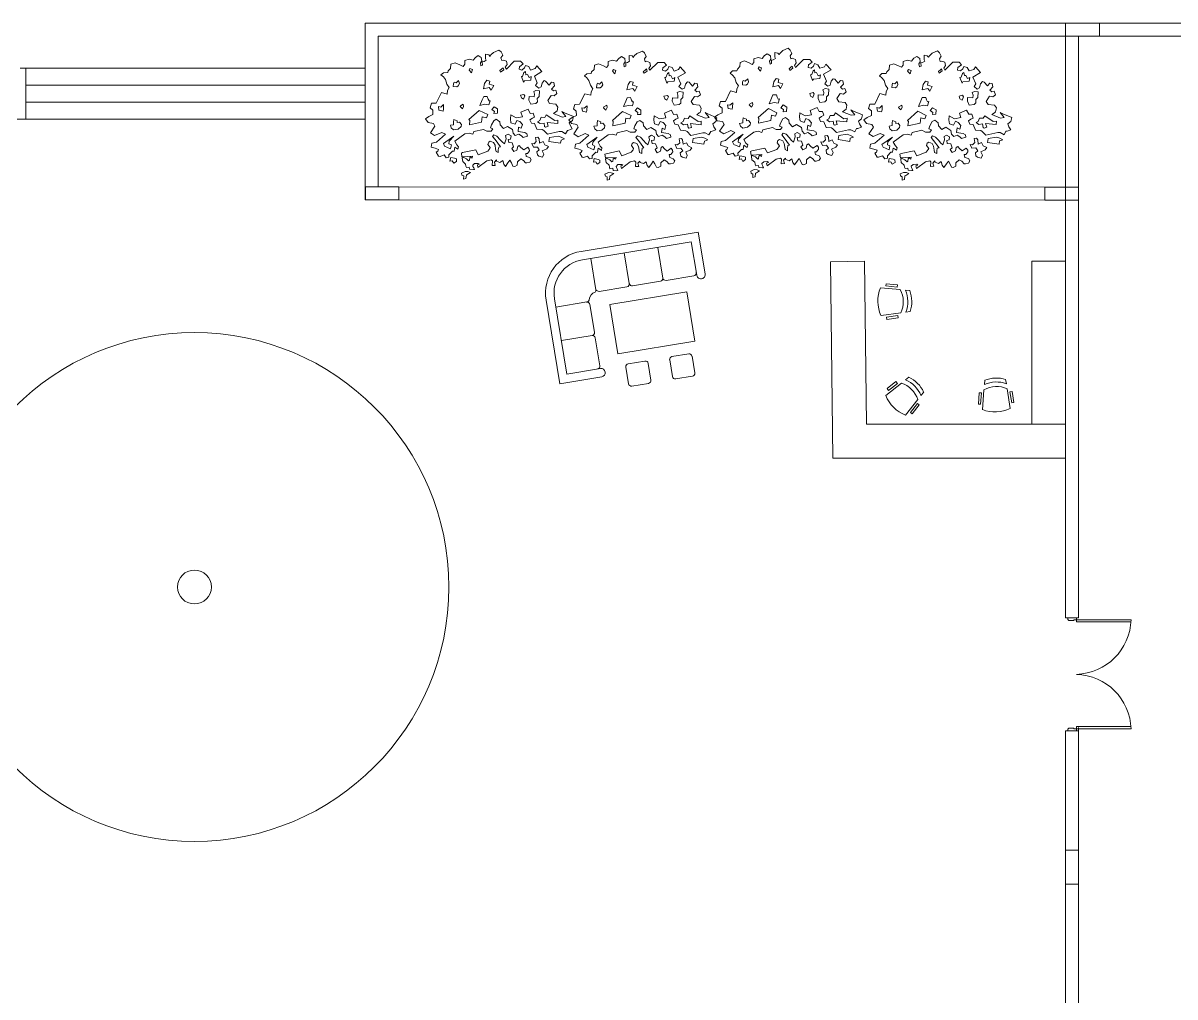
# Model space of a CAD drawing. Header units: inches. Extents: x 2 to 186, y 1 to 125.
# Drawn here: x 85.01 to 105.38, y 107.68 to 124.91 of the extents above; entities that cross this region are included whole.
import ezdxf

# ---------------------------------------------------------------- set-up
doc = ezdxf.new("R2010")
doc.units = ezdxf.units.IN
doc.header["$MEASUREMENT"] = 0
for name, color, linetype, lineweight in [('M_BRUSHES', 104, 'Continuous', 5), ('M_COL', 250, 'Continuous', 20), ('M_ELEV 2', 251, 'Continuous', 15), ('M_WALLS', 251, 'Continuous', 15)]:
    doc.layers.add(name, color=color, linetype=linetype, lineweight=lineweight)
doc.layers.add('M_FURNITURE', color=250, linetype='Continuous', lineweight=5, transparency=0.1)

msp = doc.modelspace()

# ---------------------------------------------------------------- linework, layer by layer
msp.add_line((91.058, 122.012), (91.058, 121.782))
at = {"layer": 'M_BRUSHES'}
for points in [[(92.633, 122.644), (92.603, 122.645), (92.54, 122.58), (92.54, 122.537), (92.493, 122.529), (92.455, 122.578), (92.385, 122.554), (92.36, 122.556), (92.318, 122.628), (92.346, 122.645), (92.359, 122.678), (92.3, 122.699), (92.23, 122.718), (92.242, 122.788), (92.319, 122.806), (92.481, 122.946), (92.415, 122.978), (92.289, 122.92), (92.214, 122.97), (92.293, 123.086), (92.266, 123.137), (92.172, 123.152), (92.125, 123.218), (92.185, 123.258), (92.259, 123.294), (92.258, 123.374), (92.208, 123.415), (92.232, 123.492), (92.317, 123.494), (92.41, 123.681), (92.512, 123.654), (92.519, 123.717), (92.548, 123.77), (92.507, 123.831), (92.482, 123.912), (92.443, 123.961), (92.401, 123.997), (92.443, 124.034), (92.522, 124.035), (92.529, 124.067), (92.571, 124.11), (92.577, 124.185), (92.652, 124.21), (92.737, 124.175), (92.791, 124.146), (92.822, 124.183), (92.823, 124.249), (92.899, 124.274), (92.968, 124.256), (93.009, 124.305), (93.059, 124.337), (93.113, 124.303), (93.123, 124.244), (93.099, 124.209), (93.107, 124.156), (93.136, 124.167), (93.132, 124.227), (93.162, 124.232), (93.201, 124.256), (93.191, 124.28), (93.19, 124.359), (93.246, 124.35), (93.269, 124.323), (93.283, 124.35), (93.331, 124.394), (93.427, 124.435), (93.464, 124.404), (93.493, 124.342), (93.462, 124.299), (93.477, 124.248), (93.5, 124.257), (93.559, 124.236), (93.569, 124.177), (93.539, 124.129), (93.557, 124.096), (93.698, 124.235), (93.809, 124.235), (93.853, 124.188), (93.788, 124.14), (93.783, 124.096), (93.834, 124.081), (93.877, 124.118), (93.893, 124.163), (93.952, 124.143), (93.987, 124.081), (94.068, 124.107), (94.097, 124.154), (94.187, 124.053), (94.054, 123.975), (94.104, 123.856), (94.074, 123.808), (94.131, 123.762), (94.172, 123.781), (94.19, 123.851), (94.226, 123.894), (94.252, 123.886), (94.312, 123.816), (94.353, 123.866), (94.396, 123.861), (94.406, 123.802), (94.354, 123.744), (94.389, 123.713), (94.43, 123.725), (94.453, 123.663), (94.404, 123.623), (94.348, 123.633), (94.289, 123.544), (94.323, 123.488), (94.435, 123.476), (94.468, 123.427), (94.454, 123.357), (94.433, 123.341), (94.389, 123.31), (94.543, 123.249), (94.609, 123.26), (94.536, 123.345), (94.583, 123.323), (94.744, 123.257), (94.725, 123.188), (94.67, 123.147), (94.691, 123.096), (94.724, 123.041), (94.662, 123.018), (94.637, 123.014), (94.605, 122.954), (94.537, 122.991), (94.494, 122.991), (94.284, 122.944), (94.218, 123.012), (94.218, 123.012), (94.192, 123.027), (94.099, 123.035), (94.058, 123.133), (94.001, 123.142), (93.974, 123.199), (94.018, 123.23), (94.057, 123.249), (94.033, 123.318), (93.979, 123.315), (93.943, 123.389), (93.816, 123.337), (93.842, 123.256), (93.729, 123.237), (93.635, 123.29), (93.628, 123.215), (93.639, 123.149), (93.711, 123.124), (93.742, 123.191), (93.795, 123.169), (93.841, 123.116), (93.821, 123.051), (93.774, 123.073), (93.764, 122.993), (93.882, 122.976), (93.922, 122.951), (93.929, 122.91), (93.854, 122.886), (93.825, 122.917), (93.777, 122.946), (93.714, 122.923), (93.676, 122.966), (93.665, 123.031), (93.577, 123.085), (93.504, 123.048), (93.445, 123.112), (93.441, 123.165), (93.379, 123.21), (93.335, 123.185), (93.292, 123.11), (93.275, 123.059), (93.321, 123.042), (93.291, 123), (93.212, 123), (93.152, 123.032), (92.98, 122.992), (92.964, 122.946), (92.899, 122.966), (92.822, 122.953), (92.646, 122.823), (92.682, 122.756), (92.711, 122.724), (92.701, 122.679), (92.666, 122.704), (92.646, 122.718), (92.633, 122.644)], [(95.17, 122.625), (95.139, 122.626), (95.076, 122.561), (95.077, 122.518), (95.03, 122.51), (94.991, 122.559), (94.922, 122.535), (94.897, 122.537), (94.855, 122.609), (94.883, 122.626), (94.896, 122.659), (94.837, 122.68), (94.767, 122.699), (94.779, 122.769), (94.856, 122.788), (95.018, 122.927), (94.952, 122.959), (94.826, 122.902), (94.751, 122.951), (94.83, 123.068), (94.803, 123.118), (94.709, 123.133), (94.661, 123.199), (94.721, 123.239), (94.796, 123.275), (94.795, 123.355), (94.745, 123.396), (94.769, 123.473), (94.854, 123.475), (94.947, 123.662), (95.049, 123.635), (95.056, 123.698), (95.085, 123.751), (95.044, 123.812), (95.019, 123.893), (94.98, 123.942), (94.937, 123.978), (94.98, 124.015), (95.059, 124.017), (95.066, 124.048), (95.108, 124.091), (95.114, 124.166), (95.189, 124.191), (95.274, 124.156), (95.328, 124.127), (95.359, 124.164), (95.36, 124.23), (95.436, 124.255), (95.505, 124.237), (95.546, 124.286), (95.596, 124.318), (95.65, 124.284), (95.66, 124.225), (95.635, 124.19), (95.644, 124.137), (95.673, 124.148), (95.669, 124.208), (95.699, 124.213), (95.738, 124.238), (95.728, 124.261), (95.727, 124.34), (95.783, 124.331), (95.806, 124.304), (95.82, 124.331), (95.868, 124.375), (95.964, 124.416), (96.001, 124.385), (96.03, 124.323), (95.999, 124.281), (96.014, 124.229), (96.037, 124.238), (96.096, 124.217), (96.106, 124.158), (96.076, 124.11), (96.094, 124.077), (96.235, 124.216), (96.346, 124.216), (96.39, 124.169), (96.325, 124.121), (96.32, 124.077), (96.371, 124.062), (96.414, 124.099), (96.43, 124.144), (96.489, 124.124), (96.524, 124.062), (96.605, 124.088), (96.633, 124.135), (96.724, 124.034), (96.591, 123.956), (96.641, 123.837), (96.611, 123.789), (96.668, 123.744), (96.708, 123.762), (96.727, 123.832), (96.763, 123.875), (96.789, 123.867), (96.849, 123.797), (96.89, 123.847), (96.933, 123.842), (96.943, 123.783), (96.891, 123.725), (96.926, 123.695), (96.967, 123.706), (96.99, 123.644), (96.941, 123.604), (96.885, 123.614), (96.826, 123.525), (96.86, 123.469), (96.972, 123.458), (97.005, 123.408), (96.991, 123.338), (96.97, 123.322), (96.926, 123.291), (97.08, 123.23), (97.146, 123.241), (97.073, 123.327), (97.12, 123.304), (97.281, 123.238), (97.262, 123.169), (97.207, 123.129), (97.228, 123.077), (97.261, 123.022), (97.198, 122.999), (97.174, 122.995), (97.141, 122.935), (97.074, 122.972), (97.031, 122.972), (96.821, 122.925), (96.755, 122.993), (96.755, 122.993), (96.729, 123.008), (96.636, 123.016), (96.595, 123.114), (96.538, 123.123), (96.511, 123.18), (96.555, 123.211), (96.594, 123.23), (96.57, 123.299), (96.516, 123.296), (96.48, 123.37), (96.353, 123.318), (96.379, 123.237), (96.265, 123.219), (96.172, 123.271), (96.165, 123.196), (96.176, 123.13), (96.248, 123.105), (96.279, 123.172), (96.332, 123.15), (96.378, 123.097), (96.358, 123.032), (96.311, 123.054), (96.301, 122.974), (96.419, 122.957), (96.459, 122.932), (96.466, 122.891), (96.391, 122.867), (96.362, 122.898), (96.313, 122.927), (96.251, 122.904), (96.212, 122.947), (96.202, 123.012), (96.114, 123.066), (96.041, 123.029), (95.981, 123.093), (95.978, 123.146), (95.916, 123.191), (95.872, 123.166), (95.829, 123.092), (95.812, 123.04), (95.858, 123.024), (95.828, 122.981), (95.749, 122.981), (95.689, 123.013), (95.517, 122.973), (95.501, 122.927), (95.436, 122.947), (95.359, 122.934), (95.183, 122.804), (95.219, 122.737), (95.248, 122.705), (95.238, 122.66), (95.203, 122.685), (95.183, 122.7), (95.17, 122.625)], [(97.747, 122.675), (97.717, 122.676), (97.654, 122.611), (97.655, 122.568), (97.607, 122.56), (97.569, 122.609), (97.499, 122.585), (97.475, 122.587), (97.433, 122.659), (97.46, 122.676), (97.473, 122.709), (97.415, 122.73), (97.344, 122.749), (97.357, 122.819), (97.434, 122.837), (97.596, 122.977), (97.529, 123.009), (97.403, 122.951), (97.329, 123.001), (97.407, 123.117), (97.38, 123.168), (97.286, 123.183), (97.239, 123.249), (97.299, 123.289), (97.373, 123.325), (97.372, 123.405), (97.322, 123.446), (97.347, 123.523), (97.432, 123.525), (97.524, 123.712), (97.626, 123.685), (97.634, 123.748), (97.662, 123.801), (97.621, 123.862), (97.596, 123.943), (97.557, 123.992), (97.515, 124.028), (97.558, 124.065), (97.636, 124.066), (97.644, 124.098), (97.685, 124.141), (97.692, 124.216), (97.767, 124.241), (97.852, 124.206), (97.905, 124.177), (97.937, 124.214), (97.937, 124.28), (98.013, 124.305), (98.083, 124.287), (98.123, 124.336), (98.173, 124.368), (98.228, 124.334), (98.237, 124.275), (98.213, 124.24), (98.222, 124.187), (98.25, 124.198), (98.246, 124.258), (98.277, 124.263), (98.315, 124.287), (98.305, 124.311), (98.305, 124.39), (98.36, 124.381), (98.384, 124.354), (98.398, 124.381), (98.446, 124.425), (98.542, 124.466), (98.578, 124.435), (98.607, 124.373), (98.577, 124.33), (98.591, 124.279), (98.615, 124.288), (98.673, 124.267), (98.683, 124.208), (98.654, 124.16), (98.671, 124.127), (98.813, 124.266), (98.923, 124.266), (98.967, 124.219), (98.902, 124.171), (98.897, 124.127), (98.948, 124.112), (98.991, 124.149), (99.008, 124.194), (99.066, 124.174), (99.101, 124.112), (99.182, 124.138), (99.211, 124.185), (99.301, 124.084), (99.169, 124.006), (99.218, 123.887), (99.189, 123.839), (99.245, 123.793), (99.286, 123.812), (99.304, 123.882), (99.34, 123.925), (99.366, 123.917), (99.427, 123.847), (99.467, 123.897), (99.511, 123.892), (99.521, 123.833), (99.469, 123.775), (99.504, 123.744), (99.545, 123.756), (99.567, 123.694), (99.519, 123.654), (99.462, 123.664), (99.404, 123.575), (99.437, 123.519), (99.549, 123.507), (99.582, 123.458), (99.569, 123.388), (99.547, 123.372), (99.504, 123.341), (99.658, 123.28), (99.724, 123.291), (99.651, 123.376), (99.697, 123.354), (99.858, 123.288), (99.839, 123.219), (99.785, 123.179), (99.806, 123.127), (99.839, 123.072), (99.776, 123.049), (99.752, 123.045), (99.719, 122.985), (99.651, 123.022), (99.609, 123.022), (99.399, 122.975), (99.332, 123.043), (99.332, 123.043), (99.306, 123.058), (99.213, 123.066), (99.172, 123.164), (99.115, 123.173), (99.088, 123.23), (99.132, 123.261), (99.172, 123.28), (99.148, 123.349), (99.093, 123.346), (99.057, 123.42), (98.93, 123.368), (98.956, 123.287), (98.843, 123.269), (98.749, 123.321), (98.743, 123.246), (98.753, 123.18), (98.825, 123.155), (98.857, 123.222), (98.909, 123.2), (98.955, 123.147), (98.935, 123.082), (98.889, 123.104), (98.878, 123.024), (98.996, 123.007), (99.037, 122.982), (99.043, 122.941), (98.968, 122.917), (98.939, 122.948), (98.891, 122.977), (98.828, 122.954), (98.79, 122.997), (98.779, 123.062), (98.691, 123.116), (98.618, 123.079), (98.559, 123.143), (98.555, 123.196), (98.494, 123.241), (98.449, 123.216), (98.406, 123.142), (98.39, 123.09), (98.435, 123.073), (98.406, 123.031), (98.327, 123.031), (98.266, 123.063), (98.094, 123.023), (98.078, 122.977), (98.013, 122.997), (97.937, 122.984), (97.76, 122.854), (97.796, 122.787), (97.826, 122.755), (97.815, 122.71), (97.78, 122.735), (97.76, 122.75), (97.747, 122.675)], [(100.389, 122.627), (100.359, 122.628), (100.296, 122.562), (100.297, 122.52), (100.249, 122.512), (100.211, 122.561), (100.141, 122.537), (100.117, 122.539), (100.075, 122.611), (100.102, 122.628), (100.115, 122.661), (100.057, 122.682), (99.986, 122.701), (99.998, 122.77), (100.075, 122.789), (100.238, 122.929), (100.171, 122.96), (100.045, 122.903), (99.971, 122.952), (100.049, 123.069), (100.022, 123.12), (99.928, 123.135), (99.881, 123.201), (99.941, 123.241), (100.015, 123.277), (100.014, 123.357), (99.964, 123.398), (99.989, 123.475), (100.073, 123.477), (100.166, 123.664), (100.268, 123.637), (100.276, 123.7), (100.304, 123.753), (100.263, 123.814), (100.238, 123.895), (100.199, 123.944), (100.157, 123.98), (100.199, 124.017), (100.278, 124.018), (100.286, 124.05), (100.327, 124.093), (100.334, 124.168), (100.409, 124.193), (100.493, 124.158), (100.547, 124.129), (100.578, 124.166), (100.579, 124.232), (100.655, 124.257), (100.725, 124.239), (100.765, 124.288), (100.815, 124.32), (100.869, 124.286), (100.879, 124.227), (100.855, 124.192), (100.864, 124.139), (100.892, 124.15), (100.888, 124.21), (100.919, 124.215), (100.957, 124.239), (100.947, 124.263), (100.947, 124.342), (101.002, 124.333), (101.025, 124.306), (101.04, 124.333), (101.087, 124.377), (101.184, 124.418), (101.22, 124.387), (101.249, 124.325), (101.218, 124.282), (101.233, 124.231), (101.257, 124.24), (101.315, 124.219), (101.325, 124.159), (101.295, 124.112), (101.313, 124.078), (101.455, 124.218), (101.565, 124.218), (101.609, 124.171), (101.544, 124.123), (101.539, 124.079), (101.59, 124.064), (101.633, 124.101), (101.65, 124.146), (101.708, 124.126), (101.743, 124.064), (101.824, 124.09), (101.853, 124.137), (101.943, 124.035), (101.811, 123.957), (101.86, 123.839), (101.831, 123.791), (101.887, 123.745), (101.928, 123.764), (101.946, 123.834), (101.982, 123.876), (102.008, 123.869), (102.069, 123.799), (102.109, 123.849), (102.153, 123.844), (102.162, 123.784), (102.111, 123.727), (102.146, 123.696), (102.186, 123.708), (102.209, 123.645), (102.161, 123.606), (102.104, 123.616), (102.046, 123.527), (102.079, 123.471), (102.191, 123.459), (102.224, 123.41), (102.211, 123.34), (102.189, 123.324), (102.146, 123.293), (102.3, 123.232), (102.365, 123.243), (102.293, 123.328), (102.339, 123.306), (102.5, 123.24), (102.481, 123.171), (102.427, 123.13), (102.448, 123.079), (102.481, 123.024), (102.418, 123.001), (102.393, 122.997), (102.361, 122.937), (102.293, 122.974), (102.251, 122.974), (102.04, 122.927), (101.974, 122.995), (101.974, 122.995), (101.948, 123.01), (101.855, 123.018), (101.814, 123.115), (101.757, 123.125), (101.73, 123.182), (101.774, 123.213), (101.814, 123.232), (101.79, 123.301), (101.735, 123.298), (101.699, 123.372), (101.572, 123.32), (101.598, 123.239), (101.485, 123.22), (101.391, 123.273), (101.385, 123.198), (101.395, 123.132), (101.467, 123.107), (101.499, 123.174), (101.551, 123.152), (101.597, 123.099), (101.577, 123.034), (101.53, 123.056), (101.52, 122.975), (101.638, 122.959), (101.679, 122.934), (101.685, 122.892), (101.61, 122.869), (101.581, 122.9), (101.533, 122.929), (101.47, 122.906), (101.432, 122.949), (101.421, 123.014), (101.333, 123.068), (101.26, 123.031), (101.201, 123.095), (101.197, 123.148), (101.136, 123.193), (101.091, 123.168), (101.048, 123.093), (101.032, 123.042), (101.077, 123.025), (101.048, 122.983), (100.969, 122.983), (100.908, 123.015), (100.736, 122.974), (100.72, 122.929), (100.655, 122.949), (100.578, 122.936), (100.402, 122.806), (100.438, 122.739), (100.467, 122.707), (100.457, 122.662), (100.422, 122.687), (100.402, 122.701), (100.389, 122.627)], [(92.959, 124.088), (92.914, 124.109), (92.898, 124.078), (92.941, 124.03)], [(93.48, 124.104), (93.498, 124.121), (93.511, 124.082), (93.455, 124.044), (93.443, 124.07)], [(95.496, 124.07), (95.45, 124.09), (95.435, 124.059), (95.477, 124.011)], [(96.017, 124.085), (96.035, 124.102), (96.048, 124.063), (95.992, 124.025), (95.98, 124.052)], [(98.073, 124.119), (98.028, 124.14), (98.012, 124.109), (98.055, 124.061)], [(98.594, 124.135), (98.612, 124.152), (98.626, 124.113), (98.569, 124.075), (98.558, 124.101)], [(98.982, 124.067), (99.007, 124.085), (99.016, 124.03), (99.044, 124.035), (99.074, 123.977), (99.113, 123.997), (99.102, 123.933), (98.992, 123.922), (98.975, 123.898), (98.938, 123.996), (98.959, 124)], [(100.715, 124.071), (100.67, 124.092), (100.654, 124.061), (100.697, 124.012)], [(101.236, 124.087), (101.254, 124.104), (101.268, 124.065), (101.211, 124.027), (101.2, 124.053)], [(92.727, 123.841), (92.711, 123.894), (92.67, 123.852), (92.632, 123.867), (92.623, 123.838), (92.617, 123.788), (92.681, 123.784), (92.706, 123.802)], [(93.173, 123.844), (93.213, 123.9), (93.264, 123.887), (93.253, 123.829), (93.333, 123.808), (93.291, 123.724), (93.255, 123.774), (93.154, 123.75)], [(93.868, 124.036), (93.893, 124.054), (93.902, 123.999), (93.929, 124.004), (93.96, 123.946), (93.998, 123.966), (93.988, 123.902), (93.878, 123.89), (93.861, 123.867), (93.824, 123.965), (93.844, 123.969)], [(95.71, 123.825), (95.75, 123.881), (95.801, 123.868), (95.79, 123.811), (95.87, 123.789), (95.828, 123.705), (95.792, 123.755), (95.691, 123.731)], [(96.405, 124.017), (96.43, 124.035), (96.439, 123.98), (96.466, 123.985), (96.497, 123.927), (96.535, 123.947), (96.525, 123.883), (96.415, 123.872), (96.398, 123.848), (96.361, 123.946), (96.381, 123.95)], [(97.842, 123.872), (97.826, 123.925), (97.784, 123.883), (97.747, 123.898), (97.737, 123.869), (97.732, 123.819), (97.795, 123.815), (97.82, 123.833)], [(98.288, 123.875), (98.328, 123.931), (98.379, 123.918), (98.367, 123.861), (98.447, 123.839), (98.405, 123.755), (98.369, 123.805), (98.268, 123.781)], [(100.93, 123.827), (100.969, 123.883), (101.02, 123.87), (101.009, 123.812), (101.089, 123.791), (101.047, 123.707), (101.011, 123.757), (100.91, 123.733)], [(101.624, 124.018), (101.649, 124.037), (101.658, 123.982), (101.685, 123.987), (101.716, 123.929), (101.754, 123.949), (101.744, 123.885), (101.634, 123.873), (101.617, 123.85), (101.58, 123.948), (101.6, 123.952)], [(93.955, 123.547), (93.959, 123.61), (94.051, 123.605), (94.056, 123.654), (94.042, 123.701), (94.08, 123.721), (94.145, 123.711), (94.14, 123.612), (94.104, 123.578), (94.107, 123.516), (94.077, 123.49), (93.988, 123.476)], [(95.264, 123.822), (95.248, 123.875), (95.206, 123.833), (95.169, 123.848), (95.16, 123.819), (95.154, 123.769), (95.218, 123.765), (95.243, 123.783)], [(96.492, 123.528), (96.496, 123.592), (96.588, 123.586), (96.593, 123.636), (96.579, 123.682), (96.617, 123.702), (96.682, 123.692), (96.677, 123.593), (96.641, 123.56), (96.644, 123.497), (96.613, 123.471), (96.525, 123.457)], [(98.937, 123.619), (98.923, 123.666), (98.983, 123.682), (99.001, 123.658), (98.976, 123.598)], [(99.07, 123.578), (99.073, 123.642), (99.165, 123.636), (99.171, 123.685), (99.156, 123.732), (99.195, 123.752), (99.259, 123.742), (99.255, 123.643), (99.218, 123.609), (99.222, 123.547), (99.191, 123.521), (99.103, 123.507)], [(100.483, 123.824), (100.468, 123.877), (100.426, 123.835), (100.388, 123.85), (100.379, 123.821), (100.374, 123.771), (100.437, 123.767), (100.462, 123.785)], [(101.712, 123.53), (101.715, 123.593), (101.807, 123.588), (101.813, 123.637), (101.798, 123.684), (101.837, 123.704), (101.901, 123.694), (101.896, 123.595), (101.86, 123.561), (101.863, 123.499), (101.833, 123.473), (101.744, 123.459)], [(92.744, 123.448), (92.739, 123.434), (92.781, 123.392), (92.802, 123.437), (92.795, 123.478)], [(93.131, 123.551), (93.156, 123.611), (93.218, 123.614), (93.233, 123.568), (93.252, 123.536), (93.273, 123.539), (93.25, 123.466), (93.178, 123.475), (93.091, 123.454)], [(93.823, 123.588), (93.808, 123.635), (93.868, 123.651), (93.887, 123.626), (93.862, 123.566)], [(95.668, 123.532), (95.693, 123.592), (95.755, 123.595), (95.77, 123.549), (95.789, 123.517), (95.809, 123.52), (95.787, 123.447), (95.715, 123.456), (95.628, 123.435)], [(96.36, 123.569), (96.345, 123.616), (96.405, 123.633), (96.423, 123.608), (96.398, 123.548)], [(97.48, 123.403), (97.47, 123.464), (97.513, 123.457), (97.561, 123.5), (97.56, 123.423), (97.552, 123.387)], [(97.858, 123.479), (97.854, 123.465), (97.895, 123.423), (97.916, 123.468), (97.909, 123.509)], [(98.245, 123.582), (98.27, 123.642), (98.333, 123.645), (98.347, 123.599), (98.366, 123.567), (98.387, 123.57), (98.364, 123.497), (98.293, 123.506), (98.206, 123.485)], [(100.887, 123.534), (100.912, 123.594), (100.975, 123.597), (100.989, 123.551), (101.008, 123.519), (101.029, 123.522), (101.006, 123.449), (100.935, 123.458), (100.847, 123.437)], [(101.579, 123.571), (101.565, 123.618), (101.625, 123.634), (101.643, 123.609), (101.618, 123.549)], [(92.365, 123.372), (92.355, 123.433), (92.398, 123.426), (92.447, 123.469), (92.446, 123.392), (92.438, 123.356)], [(93.204, 123.235), (93.229, 123.295), (93.077, 123.368), (92.895, 123.208), (92.912, 123.19), (92.904, 123.112), (93.119, 123.158), (93.132, 123.251)], [(93.4, 123.316), (93.401, 123.393), (93.339, 123.432), (93.298, 123.383), (93.346, 123.349), (93.338, 123.313)], [(94.147, 123.187), (94.172, 123.247), (94.236, 123.244), (94.263, 123.29), (94.414, 123.187), (94.468, 123.196), (94.465, 123.133), (94.279, 123.153), (94.297, 123.086), (94.25, 123.072), (94.234, 123.083), (94.224, 123.144), (94.156, 123.133), (94.109, 123.167)], [(94.902, 123.353), (94.892, 123.414), (94.935, 123.408), (94.984, 123.45), (94.983, 123.373), (94.975, 123.337)], [(95.281, 123.429), (95.276, 123.415), (95.318, 123.373), (95.338, 123.418), (95.332, 123.459)], [(95.741, 123.216), (95.766, 123.276), (95.614, 123.349), (95.432, 123.189), (95.449, 123.171), (95.441, 123.093), (95.656, 123.139), (95.668, 123.232)], [(95.937, 123.297), (95.938, 123.374), (95.876, 123.413), (95.835, 123.364), (95.883, 123.33), (95.875, 123.294)], [(96.684, 123.169), (96.709, 123.229), (96.773, 123.225), (96.8, 123.271), (96.951, 123.169), (97.005, 123.177), (97.002, 123.114), (96.816, 123.134), (96.834, 123.067), (96.787, 123.053), (96.771, 123.064), (96.761, 123.125), (96.693, 123.114), (96.646, 123.148)], [(98.318, 123.266), (98.343, 123.326), (98.192, 123.399), (98.009, 123.239), (98.026, 123.221), (98.018, 123.143), (98.233, 123.189), (98.246, 123.282)], [(98.514, 123.347), (98.516, 123.424), (98.453, 123.463), (98.413, 123.414), (98.46, 123.38), (98.452, 123.344)], [(99.262, 123.219), (99.287, 123.279), (99.35, 123.275), (99.377, 123.321), (99.528, 123.218), (99.583, 123.227), (99.579, 123.164), (99.393, 123.184), (99.411, 123.117), (99.364, 123.103), (99.349, 123.114), (99.339, 123.175), (99.271, 123.164), (99.223, 123.198)], [(100.122, 123.355), (100.112, 123.416), (100.155, 123.409), (100.203, 123.452), (100.202, 123.375), (100.194, 123.339)], [(100.5, 123.431), (100.495, 123.417), (100.537, 123.375), (100.558, 123.42), (100.551, 123.461)], [(100.96, 123.218), (100.985, 123.278), (100.834, 123.351), (100.651, 123.191), (100.668, 123.173), (100.66, 123.094), (100.875, 123.141), (100.888, 123.234)], [(101.156, 123.299), (101.158, 123.376), (101.095, 123.415), (101.055, 123.366), (101.102, 123.332), (101.094, 123.296)], [(101.904, 123.17), (101.929, 123.23), (101.992, 123.227), (102.019, 123.273), (102.17, 123.17), (102.225, 123.179), (102.221, 123.116), (102.035, 123.136), (102.053, 123.069), (102.006, 123.055), (101.991, 123.066), (101.98, 123.127), (101.912, 123.116), (101.865, 123.15)], [(92.688, 123.153), (92.728, 123.159), (92.764, 123.116), (92.756, 123.08), (92.707, 123.037), (92.625, 123.024), (92.584, 123.059), (92.57, 123.105), (92.624, 123.114), (92.624, 123.156), (92.63, 123.206), (92.69, 123.181)], [(95.225, 123.134), (95.265, 123.141), (95.3, 123.097), (95.292, 123.061), (95.244, 123.018), (95.162, 123.005), (95.121, 123.04), (95.107, 123.087), (95.161, 123.095), (95.161, 123.137), (95.167, 123.187), (95.227, 123.162)], [(97.802, 123.184), (97.843, 123.191), (97.878, 123.147), (97.87, 123.111), (97.821, 123.068), (97.739, 123.055), (97.699, 123.09), (97.684, 123.136), (97.739, 123.145), (97.739, 123.187), (97.744, 123.237), (97.804, 123.212)], [(100.444, 123.136), (100.485, 123.142), (100.52, 123.099), (100.512, 123.063), (100.463, 123.02), (100.381, 123.007), (100.341, 123.042), (100.326, 123.088), (100.38, 123.097), (100.381, 123.139), (100.386, 123.189), (100.446, 123.164)], [(92.465, 122.735), (92.443, 122.78), (92.629, 122.913), (92.547, 122.825), (92.542, 122.775), (92.587, 122.755), (92.57, 122.689)], [(93.06, 122.43), (92.994, 122.426), (92.963, 122.396), (92.967, 122.372), (92.982, 122.35), (92.993, 122.322), (92.975, 122.319), (92.907, 122.325), (92.901, 122.362), (92.853, 122.354), (92.842, 122.382), (92.836, 122.418), (92.786, 122.464), (92.776, 122.524), (92.793, 122.539), (92.851, 122.512), (92.888, 122.475), (92.905, 122.484), (92.91, 122.527), (92.926, 122.543), (92.953, 122.522), (92.961, 122.555), (92.772, 122.544), (92.761, 122.61), (92.784, 122.62), (93.016, 122.668), (93.06, 122.583), (93.228, 122.647), (93.263, 122.691), (93.272, 122.71), (93.232, 122.765), (93.245, 122.803), (93.272, 122.82), (93.331, 122.8), (93.358, 122.749), (93.368, 122.683), (93.375, 122.642), (93.415, 122.623), (93.414, 122.667), (93.423, 122.717), (93.454, 122.722), (93.358, 122.853), (93.313, 122.906), (93.338, 122.935), (93.391, 122.913), (93.45, 122.849), (93.481, 122.812), (93.524, 122.776), (93.552, 122.866), (93.543, 122.92), (93.587, 122.945), (93.641, 122.917), (93.632, 122.861), (93.59, 122.854), (93.599, 122.8), (93.661, 122.793), (93.685, 122.723), (93.654, 122.694), (93.687, 122.638), (93.744, 122.666), (93.758, 122.728), (93.786, 122.745), (93.816, 122.708), (93.866, 122.667), (93.937, 122.715), (93.961, 122.683), (93.966, 122.653), (93.93, 122.605), (93.9, 122.605), (93.909, 122.553), (93.974, 122.532), (93.998, 122.493), (93.974, 122.453), (93.921, 122.438), (93.897, 122.44), (93.859, 122.483), (93.812, 122.512), (93.753, 122.459), (93.751, 122.398), (93.707, 122.373), (93.674, 122.379), (93.646, 122.442), (93.62, 122.486), (93.586, 122.438), (93.541, 122.375), (93.511, 122.413), (93.494, 122.478), (93.444, 122.445), (93.385, 122.466), (93.382, 122.49), (93.345, 122.453), (93.361, 122.395), (93.306, 122.392), (93.311, 122.472), (93.29, 122.493), (93.213, 122.474), (93.055, 122.356), (93.047, 122.403), (93.081, 122.415)], [(94.138, 122.865), (94.116, 122.891), (94.075, 122.885), (94.086, 122.814), (94.049, 122.776), (94.005, 122.782), (94.035, 122.714), (94.107, 122.719), (94.14, 122.67), (94.097, 122.632), (94.106, 122.579), (94.134, 122.558), (94.198, 122.539), (94.221, 122.591), (94.192, 122.653), (94.272, 122.685), (94.301, 122.726), (94.236, 122.758), (94.208, 122.815), (94.145, 122.787)], [(94.471, 122.913), (94.323, 122.889), (94.311, 122.819), (94.516, 122.786), (94.525, 122.843), (94.583, 122.865), (94.529, 122.892)], [(95.001, 122.716), (94.98, 122.761), (95.166, 122.894), (95.084, 122.806), (95.079, 122.756), (95.124, 122.736), (95.107, 122.67)], [(95.597, 122.412), (95.531, 122.407), (95.5, 122.377), (95.504, 122.354), (95.519, 122.331), (95.53, 122.303), (95.512, 122.3), (95.444, 122.306), (95.438, 122.343), (95.39, 122.335), (95.379, 122.363), (95.373, 122.399), (95.323, 122.446), (95.313, 122.505), (95.329, 122.52), (95.388, 122.493), (95.425, 122.456), (95.442, 122.465), (95.447, 122.509), (95.463, 122.524), (95.49, 122.503), (95.497, 122.536), (95.309, 122.525), (95.298, 122.591), (95.32, 122.601), (95.553, 122.649), (95.597, 122.564), (95.765, 122.629), (95.8, 122.672), (95.808, 122.691), (95.769, 122.746), (95.782, 122.784), (95.809, 122.801), (95.868, 122.781), (95.895, 122.73), (95.905, 122.664), (95.912, 122.623), (95.952, 122.604), (95.951, 122.648), (95.96, 122.698), (95.99, 122.703), (95.895, 122.834), (95.85, 122.887), (95.875, 122.916), (95.928, 122.894), (95.987, 122.831), (96.018, 122.793), (96.061, 122.757), (96.088, 122.847), (96.08, 122.901), (96.124, 122.926), (96.178, 122.898), (96.169, 122.842), (96.127, 122.835), (96.136, 122.781), (96.198, 122.774), (96.222, 122.704), (96.191, 122.675), (96.224, 122.619), (96.281, 122.647), (96.295, 122.71), (96.322, 122.727), (96.353, 122.689), (96.403, 122.648), (96.474, 122.696), (96.498, 122.664), (96.503, 122.635), (96.467, 122.586), (96.437, 122.586), (96.446, 122.534), (96.51, 122.513), (96.535, 122.474), (96.511, 122.434), (96.458, 122.419), (96.434, 122.421), (96.396, 122.464), (96.349, 122.493), (96.29, 122.44), (96.288, 122.379), (96.243, 122.354), (96.211, 122.36), (96.183, 122.423), (96.157, 122.467), (96.123, 122.419), (96.078, 122.357), (96.048, 122.394), (96.031, 122.459), (95.981, 122.426), (95.922, 122.447), (95.919, 122.471), (95.882, 122.435), (95.898, 122.376), (95.843, 122.373), (95.848, 122.453), (95.826, 122.474), (95.749, 122.455), (95.592, 122.337), (95.584, 122.384), (95.618, 122.396)], [(96.675, 122.846), (96.653, 122.872), (96.612, 122.866), (96.623, 122.795), (96.586, 122.757), (96.542, 122.763), (96.572, 122.695), (96.644, 122.7), (96.677, 122.651), (96.634, 122.614), (96.643, 122.56), (96.67, 122.539), (96.735, 122.52), (96.758, 122.572), (96.729, 122.634), (96.809, 122.666), (96.838, 122.707), (96.773, 122.739), (96.745, 122.796), (96.682, 122.768)], [(97.008, 122.894), (96.86, 122.87), (96.848, 122.801), (97.053, 122.767), (97.062, 122.824), (97.12, 122.846), (97.066, 122.873)], [(97.579, 122.766), (97.557, 122.811), (97.744, 122.944), (97.662, 122.856), (97.656, 122.806), (97.701, 122.786), (97.684, 122.72)], [(98.174, 122.462), (98.109, 122.457), (98.077, 122.427), (98.081, 122.403), (98.096, 122.381), (98.107, 122.353), (98.09, 122.35), (98.021, 122.356), (98.015, 122.393), (97.968, 122.385), (97.957, 122.413), (97.951, 122.449), (97.9, 122.495), (97.891, 122.555), (97.907, 122.57), (97.966, 122.543), (98.003, 122.506), (98.019, 122.515), (98.024, 122.559), (98.04, 122.574), (98.068, 122.553), (98.075, 122.586), (97.886, 122.575), (97.876, 122.641), (97.898, 122.651), (98.13, 122.699), (98.174, 122.614), (98.342, 122.678), (98.378, 122.722), (98.386, 122.741), (98.347, 122.796), (98.359, 122.834), (98.386, 122.851), (98.445, 122.831), (98.472, 122.78), (98.483, 122.714), (98.49, 122.673), (98.529, 122.654), (98.528, 122.698), (98.538, 122.748), (98.568, 122.753), (98.473, 122.884), (98.427, 122.937), (98.453, 122.966), (98.505, 122.944), (98.565, 122.88), (98.596, 122.843), (98.638, 122.807), (98.666, 122.897), (98.657, 122.951), (98.702, 122.976), (98.755, 122.948), (98.747, 122.892), (98.704, 122.885), (98.713, 122.831), (98.776, 122.824), (98.8, 122.754), (98.768, 122.725), (98.801, 122.669), (98.858, 122.697), (98.873, 122.76), (98.9, 122.777), (98.93, 122.739), (98.98, 122.698), (99.052, 122.746), (99.076, 122.714), (99.08, 122.684), (99.045, 122.636), (99.015, 122.636), (99.023, 122.584), (99.088, 122.563), (99.112, 122.524), (99.088, 122.484), (99.036, 122.469), (99.011, 122.471), (98.973, 122.514), (98.926, 122.543), (98.867, 122.49), (98.866, 122.429), (98.821, 122.404), (98.789, 122.41), (98.761, 122.473), (98.735, 122.517), (98.7, 122.469), (98.655, 122.406), (98.625, 122.444), (98.608, 122.509), (98.558, 122.476), (98.5, 122.497), (98.496, 122.521), (98.459, 122.484), (98.475, 122.426), (98.421, 122.423), (98.425, 122.503), (98.404, 122.524), (98.327, 122.505), (98.169, 122.387), (98.161, 122.434), (98.196, 122.446)], [(99.253, 122.896), (99.23, 122.922), (99.189, 122.916), (99.201, 122.845), (99.163, 122.807), (99.12, 122.813), (99.15, 122.745), (99.221, 122.75), (99.255, 122.701), (99.212, 122.663), (99.221, 122.61), (99.248, 122.589), (99.312, 122.57), (99.335, 122.622), (99.306, 122.684), (99.386, 122.716), (99.416, 122.757), (99.35, 122.789), (99.322, 122.846), (99.259, 122.818)], [(99.585, 122.944), (99.438, 122.92), (99.425, 122.85), (99.63, 122.817), (99.639, 122.874), (99.697, 122.896), (99.644, 122.923)], [(100.221, 122.718), (100.199, 122.763), (100.386, 122.896), (100.304, 122.808), (100.298, 122.758), (100.343, 122.738), (100.326, 122.672)], [(100.816, 122.413), (100.75, 122.409), (100.719, 122.379), (100.723, 122.355), (100.738, 122.333), (100.749, 122.305), (100.732, 122.302), (100.663, 122.308), (100.657, 122.345), (100.609, 122.337), (100.599, 122.365), (100.593, 122.401), (100.542, 122.447), (100.533, 122.507), (100.549, 122.522), (100.607, 122.495), (100.645, 122.458), (100.661, 122.467), (100.666, 122.51), (100.682, 122.526), (100.71, 122.505), (100.717, 122.537), (100.528, 122.527), (100.517, 122.593), (100.54, 122.603), (100.772, 122.651), (100.816, 122.566), (100.984, 122.63), (101.019, 122.674), (101.028, 122.693), (100.989, 122.748), (101.001, 122.786), (101.028, 122.803), (101.087, 122.783), (101.114, 122.732), (101.125, 122.666), (101.132, 122.624), (101.171, 122.606), (101.17, 122.65), (101.179, 122.7), (101.21, 122.705), (101.114, 122.836), (101.069, 122.889), (101.095, 122.918), (101.147, 122.895), (101.207, 122.832), (101.238, 122.795), (101.28, 122.759), (101.308, 122.849), (101.299, 122.903), (101.344, 122.928), (101.397, 122.9), (101.389, 122.844), (101.346, 122.837), (101.355, 122.783), (101.418, 122.776), (101.442, 122.706), (101.41, 122.677), (101.443, 122.621), (101.5, 122.649), (101.514, 122.711), (101.542, 122.728), (101.572, 122.691), (101.622, 122.65), (101.693, 122.698), (101.717, 122.666), (101.722, 122.636), (101.687, 122.588), (101.656, 122.588), (101.665, 122.535), (101.73, 122.515), (101.754, 122.476), (101.73, 122.436), (101.678, 122.421), (101.653, 122.423), (101.615, 122.466), (101.568, 122.494), (101.509, 122.442), (101.508, 122.381), (101.463, 122.355), (101.431, 122.362), (101.403, 122.425), (101.377, 122.469), (101.342, 122.421), (101.297, 122.358), (101.267, 122.396), (101.25, 122.461), (101.2, 122.428), (101.142, 122.449), (101.138, 122.473), (101.101, 122.436), (101.117, 122.378), (101.062, 122.375), (101.067, 122.455), (101.046, 122.476), (100.969, 122.457), (100.811, 122.339), (100.803, 122.386), (100.837, 122.398)], [(101.894, 122.848), (101.872, 122.874), (101.831, 122.868), (101.843, 122.797), (101.805, 122.759), (101.762, 122.765), (101.791, 122.697), (101.863, 122.702), (101.896, 122.653), (101.854, 122.615), (101.862, 122.562), (101.89, 122.541), (101.954, 122.522), (101.977, 122.574), (101.948, 122.636), (102.028, 122.668), (102.058, 122.709), (101.992, 122.741), (101.964, 122.798), (101.901, 122.77)], [(102.227, 122.896), (102.08, 122.872), (102.067, 122.802), (102.272, 122.769), (102.281, 122.826), (102.339, 122.848), (102.286, 122.875)], [(92.643, 122.52), (92.573, 122.533), (92.56, 122.47), (92.601, 122.477), (92.626, 122.432), (92.676, 122.465), (92.675, 122.508)], [(95.18, 122.501), (95.11, 122.515), (95.097, 122.451), (95.138, 122.458), (95.163, 122.413), (95.213, 122.446), (95.212, 122.489)], [(97.757, 122.551), (97.687, 122.564), (97.674, 122.501), (97.715, 122.508), (97.741, 122.463), (97.79, 122.496), (97.789, 122.539)], [(100.399, 122.503), (100.329, 122.516), (100.316, 122.453), (100.357, 122.46), (100.382, 122.415), (100.432, 122.448), (100.431, 122.49)], [(92.877, 122.284), (92.828, 122.288), (92.765, 122.259), (92.771, 122.224), (92.803, 122.21), (92.802, 122.15), (92.842, 122.162), (92.85, 122.224), (92.867, 122.233), (92.923, 122.267)], [(95.414, 122.265), (95.365, 122.269), (95.302, 122.24), (95.308, 122.205), (95.34, 122.191), (95.338, 122.131), (95.379, 122.143), (95.387, 122.205), (95.404, 122.214), (95.459, 122.249)], [(97.992, 122.315), (97.942, 122.319), (97.879, 122.29), (97.885, 122.255), (97.917, 122.241), (97.916, 122.181), (97.957, 122.193), (97.964, 122.255), (97.981, 122.264), (98.037, 122.298)], [(100.633, 122.267), (100.584, 122.271), (100.521, 122.242), (100.527, 122.207), (100.559, 122.193), (100.558, 122.133), (100.598, 122.145), (100.606, 122.207), (100.623, 122.216), (100.679, 122.25)]]:
    msp.add_lwpolyline(points, close=True, dxfattribs=at)
at = {"layer": 'M_COL'}
for points in [[(103.449, 124.681), (103.449, 124.911), (104.049, 124.911), (104.049, 124.681)], [(91.058, 121.782), (91.058, 122.012), (91.658, 122.012), (91.658, 121.782)], [(103.079, 121.781), (103.079, 122.011), (103.679, 122.011), (103.679, 121.781)], [(103.679, 109.681), (103.449, 109.681), (103.449, 110.281), (103.679, 110.281)]]:
    msp.add_lwpolyline(points, close=True, dxfattribs=at)
at = {"layer": 'M_ELEV 2'}
for p, q in [((91.058, 124.912), (103.449, 124.911)), ((91.058, 124.912), (91.058, 122.012)), ((91.288, 124.682), (103.449, 124.681)), ((91.288, 124.682), (91.288, 122.012)), ((84.958, 124.112), (91.058, 124.112)), ((85.058, 124.112), (85.058, 123.212)), ((85.058, 123.812), (91.058, 123.812)), ((85.058, 123.512), (91.058, 123.512)), ((80.258, 123.212), (85.058, 123.212)), ((85.058, 123.212), (91.058, 123.212))]:
    msp.add_line(p, q, dxfattribs=at)
at = {"layer": 'M_FURNITURE'}
for p, q in [((94.879, 120.873), (96.951, 121.214)), ((94.903, 120.725), (96.827, 121.042)), ((96.925, 120.45), (96.827, 121.042)), ((97.073, 120.474), (96.951, 121.214)), ((95.732, 120.304), (95.643, 120.847)), ((95.732, 120.304), (95.643, 120.847)), ((96.324, 120.401), (96.235, 120.944)), ((95.142, 120.195), (95.051, 120.749)), ((99.293, 120.691), (99.893, 120.697)), ((102.849, 120.697), (102.849, 117.815)), ((102.849, 120.697), (103.449, 120.697)), ((103.449, 120.697), (103.449, 117.815)), ((96.382, 120.36), (96.875, 120.441)), ((95.198, 120.165), (95.691, 120.247)), ((95.79, 120.263), (96.283, 120.344)), ((100.524, 120.197), (100.173, 120.229)), ((100.274, 120.3), (100.27, 120.261)), ((100.27, 120.261), (100.469, 120.242)), ((100.473, 120.282), (100.274, 120.3)), ((100.469, 120.242), (100.473, 120.282)), ((94.504, 118.531), (94.26, 120.011)), ((94.628, 118.703), (94.408, 120.035)), ((96.75, 120.158), (95.386, 119.934)), ((96.893, 119.287), (96.75, 120.158)), ((100.615, 120.186), (100.692, 120.179)), ((94.982, 119.978), (94.433, 119.887)), ((95.114, 119.442), (95.033, 119.936)), ((95.386, 119.934), (95.53, 119.062)), ((100.7, 119.81), (100.624, 119.799)), ((100.184, 119.737), (100.533, 119.785)), ((100.48, 119.737), (100.282, 119.71)), ((100.282, 119.71), (100.288, 119.67)), ((100.288, 119.67), (100.486, 119.698)), ((100.486, 119.698), (100.48, 119.737)), ((95.073, 119.385), (94.53, 119.295)), ((95.212, 118.85), (95.13, 119.343)), ((95.53, 119.062), (96.893, 119.287)), ((96.487, 119.012), (96.783, 119.06)), ((96.841, 119.019), (96.889, 118.723)), ((95.22, 118.801), (94.628, 118.703)), ((95.72, 118.531), (95.671, 118.827)), ((95.713, 118.884), (96.009, 118.933)), ((96.066, 118.892), (96.115, 118.596)), ((96.495, 118.658), (96.446, 118.954)), ((95.244, 118.653), (94.504, 118.531)), ((96.848, 118.666), (96.552, 118.617)), ((100.617, 118.599), (100.677, 118.646)), ((102.014, 118.516), (102.02, 118.593)), ((102.389, 118.607), (102.401, 118.532)), ((96.074, 118.538), (95.778, 118.489)), ((100.544, 118.543), (100.268, 118.324)), ((100.448, 118.569), (100.292, 118.445)), ((100.292, 118.445), (100.317, 118.414)), ((100.317, 118.414), (100.473, 118.538)), ((100.473, 118.538), (100.448, 118.569)), ((100.939, 118.385), (100.891, 118.325)), ((102.005, 118.425), (101.979, 118.073)), ((102.471, 118.093), (102.417, 118.441)), ((102.505, 118.395), (102.465, 118.389)), ((102.465, 118.389), (102.496, 118.192)), ((102.536, 118.198), (102.505, 118.395)), ((100.616, 117.976), (100.835, 118.252)), ((100.83, 118.181), (100.706, 118.024)), ((100.862, 118.156), (100.83, 118.181)), ((101.921, 118.372), (101.906, 118.173)), ((101.961, 118.369), (101.921, 118.372)), ((101.946, 118.17), (101.961, 118.369)), ((102.496, 118.192), (102.536, 118.198)), ((100.706, 118.024), (100.737, 118)), ((100.737, 118), (100.862, 118.156)), ((101.906, 118.173), (101.946, 118.17)), ((103.641, 114.391), (103.486, 114.391)), ((103.486, 114.391), (103.486, 114.356)), ((103.486, 114.356), (103.503, 114.356)), ((103.503, 114.356), (103.503, 114.341)), ((103.503, 114.341), (103.592, 114.341)), ((103.592, 114.341), (103.592, 114.356)), ((103.592, 114.356), (103.641, 114.356)), ((103.641, 114.356), (103.641, 114.391)), ((103.641, 114.317), (104.606, 114.317)), ((103.486, 112.426), (103.503, 112.426)), ((103.486, 112.391), (103.486, 112.426)), ((103.641, 112.391), (103.486, 112.391)), ((103.503, 112.426), (103.503, 112.441)), ((103.503, 112.441), (103.592, 112.441)), ((103.592, 112.441), (103.592, 112.426)), ((103.592, 112.426), (103.641, 112.426)), ((103.641, 112.466), (104.606, 112.466)), ((103.641, 112.426), (103.641, 112.391))]:
    msp.add_line(p, q, dxfattribs=at)
for points in [[(99.293, 120.691), (99.333, 117.215), (103.449, 117.215)], [(99.893, 120.697), (99.926, 117.815), (103.449, 117.815)], [(103.641, 114.356), (103.641, 114.317)], [(103.641, 112.426), (103.641, 112.466)]]:
    msp.add_lwpolyline(points, dxfattribs=at)
for points in [[(103.641, 114.356), (104.607, 114.356, -0.396451), (103.641, 113.391, -0.396451)], [(103.641, 112.426), (104.607, 112.426, 0.396451), (103.641, 113.391, 0.396451)]]:
    msp.add_lwpolyline(points, format="xyb", dxfattribs=at)
for centre, radius, start, end in [((95, 120.133), 0.75, 99.3457, 189.3457), ((95, 120.133), 0.6, 99.3457, 189.3457), ((96.867, 120.491), 0.05, 279.3457, 9.3457), ((96.999, 120.462), 0.075, 189.3457, 9.3457), ((95.683, 120.296), 0.05, 279.3457, 9.3457), ((95.683, 120.296), 0.05, 279.3457, 9.3457), ((95.782, 120.312), 0.05, 189.3457, 279.3457), ((95.782, 120.312), 0.05, 189.3457, 279.3457), ((96.275, 120.393), 0.05, 279.3457, 9.3457), ((96.374, 120.41), 0.05, 189.3457, 279.3457), ((100.759, 119.996), 0.631, 158.2872, 204.2094), ((94.974, 120.027), 0.05, 279.3457, 358.6616), ((95.173, 120.009), 0.15, 106.6589, 176.1246), ((95.093, 120.187), 0.05, 317.525, 9.3457), ((95.19, 120.215), 0.05, 189.3457, 279.3457), ((100.128, 119.982), 0.45, 333.9861, 28.5105), ((100.153, 119.983), 0.505, 338.7264, 23.7702), ((100.187, 119.983), 0.541, 341.2945, 21.202), ((94.984, 119.927), 0.05, 9.3457, 99.3457), ((95.065, 119.434), 0.05, 279.3457, 9.3457), ((95.081, 119.335), 0.05, 9.3457, 99.3457), ((96.495, 118.962), 0.05, 99.3457, 189.3457), ((96.791, 119.011), 0.05, 9.3457, 99.3457), ((95.162, 118.842), 0.05, 279.3457, 9.3457), ((95.232, 118.727), 0.075, 279.3457, 99.3457), ((95.721, 118.835), 0.05, 99.3457, 189.3457), ((96.017, 118.884), 0.05, 9.3457, 99.3457), ((96.065, 118.588), 0.05, 279.3457, 9.3457), ((96.544, 118.666), 0.05, 189.3457, 279.3457), ((96.84, 118.715), 0.05, 279.3457, 9.3457), ((100.424, 118.132), 0.505, 22.4775, 67.5213), ((100.448, 118.156), 0.541, 25.0456, 64.9532), ((102.224, 118.092), 0.541, 72.3109, 112.2184), ((95.769, 118.539), 0.05, 189.3457, 279.3457), ((100.407, 118.114), 0.45, 17.7372, 72.2616), ((102.227, 118.033), 0.45, 65.0025, 119.5269), ((102.226, 118.058), 0.505, 69.7428, 114.7866), ((100.853, 118.561), 0.631, 202.0383, 247.9605), ((102.202, 118.664), 0.631, 249.3035, 295.2258)]:
    msp.add_arc(centre, radius, start, end, dxfattribs=at)
at = {"layer": 'M_WALLS'}
for p, q in [((103.449, 124.912), (103.449, 114.391)), ((103.449, 124.912), (134.384, 124.912)), ((103.679, 124.682), (103.679, 114.391)), ((103.679, 124.682), (123.474, 124.682)), ((91.058, 122.012), (103.449, 122.011)), ((91.058, 121.782), (103.449, 121.781)), ((103.449, 114.391), (103.679, 114.391)), ((103.449, 112.391), (103.449, 106.601)), ((103.449, 112.391), (103.679, 112.391)), ((103.679, 112.452), (103.678, 77.212))]:
    msp.add_line(p, q, dxfattribs=at)
for radius in [4.5, 0.3]:
    msp.add_circle((88.04, 114.936), radius, dxfattribs=at)

doc.saveas('drawing.dxf')
